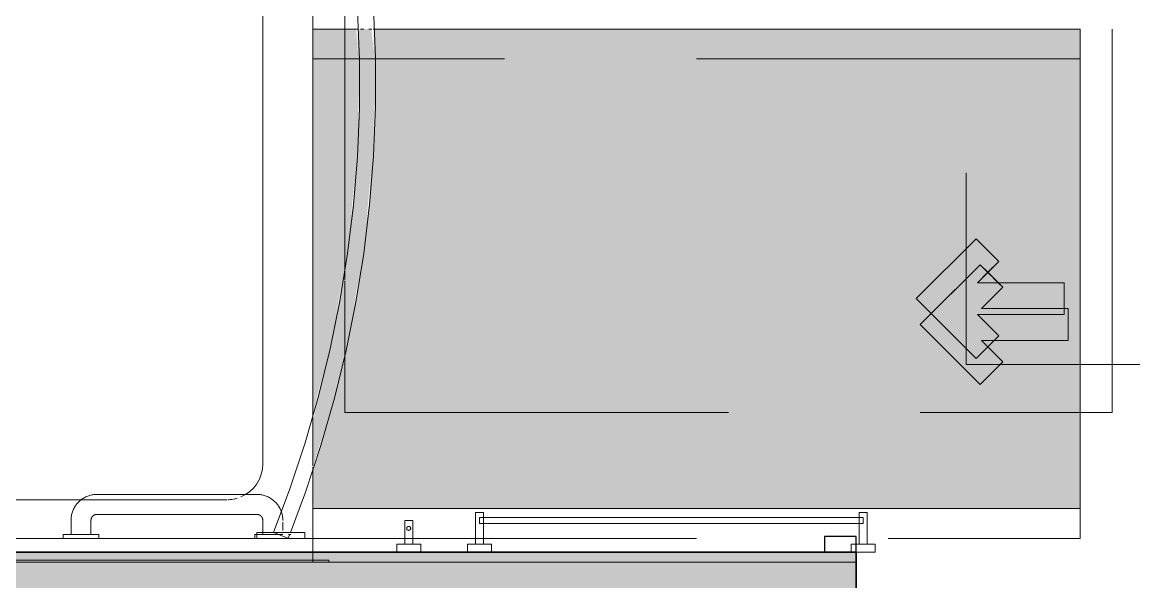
# Model space of a CAD drawing. Header units: inches. Extents: x 6 to 8416, y -388 to 6104.
# Drawn here: x 7717.6 to 7787.1, y 1294.2 to 1329.2 of the extents above; entities that cross this region are included whole.
import ezdxf

# ---------------------------------------------------------------- set-up
doc = ezdxf.new("R2010")
doc.units = ezdxf.units.IN
doc.header["$MEASUREMENT"] = 0
doc.linetypes.add('Dash 1_16_', pattern=[48, 24, -24])
doc.linetypes.add('Hidden 1_16_', pattern=[36, 24, -12])
for name, color, linetype, lineweight in [('A-DOOR', 31, 'Continuous', 18), ('A-DOOR-FRAM', 31, 'Continuous', 25), ('A-GENM', 13, 'Continuous', 18), ('A-WALL', 113, 'Continuous', 25), ('A-WALL-PATT', 111, 'Continuous', 35), ('I-WALL', 2, 'Continuous', 25), ('P-SANR-FIXT', 6, 'Continuous', 18), ('Q-SPCQ', 91, 'Continuous', 18)]:
    doc.layers.add(name, color=color, linetype=linetype, lineweight=lineweight)

# ---------------------------------------------------------------- blocks, each defined once
blk = doc.blocks.new('z Nested-Clearance-Plumbing-AM - Clearance-2258215-LEVEL 3 - PLAN Copy 1 Copy 1')
at = {"layer": 'A-GENM', "linetype": 'Hidden 1_16_', "lineweight": 9}
for p, q in [((15, 48), (-15, 48)), ((15, 0), (15, 48))]:
    blk.add_line(p, q, dxfattribs=at)
blk = doc.blocks.new('Unit-Single-Flush-ICC ADA-AM - 36_ x 84_-NR _U-BA _ BATH_-6492505-LEVEL 3 - PLAN Copy 1 Copy 1')
at = {"layer": 'A-DOOR'}
for p, q in [((-8.693, 26.593), (-7.456, 27.831)), ((18, 2.375), (-7.456, 27.831)), ((16.763, 1.138), (-8.693, 26.593)), ((16.763, 1.138), (18, 2.375))]:
    blk.add_line(p, q, dxfattribs=at)
at = {"layer": 'A-DOOR', "lineweight": 9}
blk.add_arc((18, 2.375), 36, 135, 180, dxfattribs=at)
at = {"layer": 'A-DOOR-FRAM'}
for p, q in [((-18, 3.375), (-20, 3.375)), ((-20, 3.375), (-20, 2.375)), ((-18, 2.375), (-18, 3.375)), ((20, 3.375), (18, 3.375)), ((18, 3.375), (18, 2.375)), ((20, 2.375), (20, 3.375)), ((-20, 2.375), (-18, 2.375)), ((18, 2.375), (20, 2.375)), ((-18, -2.375), (-20, -2.375)), ((-20, -2.375), (-20, -3.375)), ((-18, -3.375), (-18, -2.375)), ((20, -2.375), (18, -2.375)), ((18, -2.375), (18, -3.375)), ((20, -3.375), (20, -2.375)), ((-20, -3.375), (-18, -3.375)), ((18, -3.375), (20, -3.375))]:
    blk.add_line(p, q, dxfattribs=at)
at = {"layer": 'A-DOOR-FRAM', "lineweight": 18}
for p, q in [((-18, 3.375), (-20, 3.375)), ((-20, 3.375), (-20, 2.375)), ((-18, 3.375), (-18, 2.375)), ((20, 3.375), (18, 3.375)), ((18, 3.375), (18, 2.375)), ((20, 3.375), (20, 2.375)), ((-20, 2.375), (-18, 2.375)), ((18, 2.375), (20, 2.375)), ((-20, -3.375), (-20, -2.375)), ((-18, -2.375), (-20, -2.375)), ((-18, -3.375), (-18, -2.375)), ((18, -3.375), (18, -2.375)), ((20, -2.375), (18, -2.375)), ((20, -3.375), (20, -2.375)), ((-20, -3.375), (-18, -3.375)), ((18, -3.375), (20, -3.375))]:
    blk.add_line(p, q, dxfattribs=at)
blk = doc.blocks.new('GM BA Shower-Unit-Tub-Prefab-ICC ADA-AM - ICC Type B_ Option A Forward_ 60_W x 32_D-2224287-LEVEL 3 - PLAN Copy 1 Copy 1')
at = {"layer": 'A-GENM'}
blk.add_line((59.375, 32), (60, 32), dxfattribs=at)
blk = doc.blocks.new('PL BA Toilet-Unit-Two Piece-ICC ADA-AM - ICC Type B_ Side Approach_ Swing Up Bar-2223808-LEVEL 3 - PLAN Copy 1 Copy 1')
at = {"layer": 'A-GENM', "linetype": 'Hidden 1_16_', "lineweight": 9}
for p, q in [((0, -47.172), (0, -23.578)), ((48, -56), (48, -24)), ((0, -47.704), (0, -47.172)), ((39.75, -46.75), (36, -50.5)), ((36.687, -49.812), (39.75, -46.75)), ((41.164, -48.164), (39.75, -46.75)), ((39.75, -46.75), (40.227, -47.227)), ((40.227, -47.227), (40.875, -47.875)), ((0, -52.423), (0, -47.763)), ((40.875, -47.875), (41.164, -48.164)), ((39.828, -49.5), (41.164, -48.164)), ((41.164, -48.164), (39.828, -49.5)), ((36, -50.5), (36.687, -49.812)), ((45.25, -49.5), (39.828, -49.5)), ((39.828, -49.5), (45, -49.5)), ((45, -49.5), (45.25, -49.5)), ((45.25, -51.5), (45.25, -49.5)), ((45.25, -49.5), (45.25, -51.5)), ((36, -50.5), (39.75, -54.25)), ((39.75, -54.25), (36, -50.5)), ((41.164, -52.836), (39.828, -51.5)), ((39.828, -51.5), (45.25, -51.5)), ((40.625, -51.5), (39.828, -51.5)), ((39.828, -51.5), (40.227, -51.898)), ((40.227, -51.898), (41.164, -52.836)), ((45.25, -51.5), (40.625, -51.5)), ((0, -56), (0, -52.474)), ((39.75, -54.25), (41.164, -52.836)), ((41.164, -52.836), (39.75, -54.25)), ((0, -56), (48, -56))]:
    blk.add_line(p, q, dxfattribs=at)
blk = doc.blocks.new('GM Clearance-Rect-AM - 30_ x 48_  - A117 2017 Existing _ Type B _ A117 2009 _ CBC-V152-LEVEL 3 - PLAN Copy 1 Copy 1')
at = {"layer": 'A-GENM', "linetype": 'Hidden 1_16_', "lineweight": 9, "transparency": 33554560}
h = blk.add_hatch(color=256, dxfattribs=at)
h.paths.add_polyline_path([(15, 48), (-15, 48), (-15, 3.805), (-9.48, 3.852), (-4.127, 3.521), (1.711, 2.722), (7.275, 1.493), (11.863, 0.219), (12.753, 0), (15, 0.051), (15, 31.349)])
h.paths.add_polyline_path([(9.1, 0), (3.967, 1.272), (-1.674, 2.235), (-7.311, 2.769), (-12.492, 2.9), (-15, 2.715), (-15, 0), (8.705, 0)])
blk.add_hatch(color=256, dxfattribs=at).paths.add_polyline_path([(12.422, 0), (8.635, 1.162), (3.583, 2.363), (-1.388, 3.209), (-7.671, 3.783), (-12.669, 3.893), (-15, 3.673), (-15, 2.805), (-9.95, 2.869), (-4.179, 2.522), (2.085, 1.633), (7.716, 0.376), (9.685, 0), (12.341, 0)])
at = {"layer": 'A-GENM', "linetype": 'Hidden 1_16_', "lineweight": 9}
for p, q in [((15, 48), (-15, 48)), ((-15, 48), (-15, 3.771)), ((15, 48), (-15, 48)), ((-15, 48), (-15, 3.771)), ((-15, 3.771), (-15, 48)), ((-15, 48), (15, 48)), ((15, 0), (15, 48)), ((15, 0), (15, 48)), ((15, 48), (15, 0)), ((-15, 3.702), (-15, 3.498)), ((-15, 3.702), (-15, 3.498)), ((-15, 3.498), (-15, 3.702)), ((-15, 3.199), (-15, 2.989)), ((-15, 3.199), (-15, 2.989)), ((-15, 2.989), (-15, 3.199)), ((-15, 2.805), (-15, 0)), ((-15, 2.805), (-15, 0)), ((-15, 0), (-15, 2.805)), ((-15, 0), (9.1, 0)), ((-15, 0), (9.1, 0)), ((9.1, 0), (-15, 0)), ((9.1, 0), (9.523, 0)), ((9.1, 0), (9.523, 0)), ((9.523, 0), (9.1, 0)), ((9.575, 0), (12.341, 0)), ((9.575, 0), (12.341, 0)), ((12.341, 0), (9.575, 0)), ((12.422, 0), (15, 0)), ((12.422, 0), (15, 0)), ((15, 0), (12.422, 0))]:
    blk.add_line(p, q, dxfattribs=at)
blk = doc.blocks.new('SE BA Towel Bar-AM - 2_-0_ W x 2 1_2_ D_ 48_ AFF-V154-LEVEL 3 - PLAN Copy 1 Copy 1')
at = {"layer": 'Q-SPCQ'}
for p, q in [((-12.25, 2.5), (-12.25, 0.5)), ((-12.25, 2.5), (-12, 2.5)), ((-12.217, 2.5), (-12, 2.5)), ((-12, 2.5), (-11.783, 2.5)), ((-12, 2.5), (-11.75, 2.5)), ((12, 2.187), (-12, 2.187)), ((-12, 2.187), (-12, 2.181)), ((-12, 2.187), (-12, 1.812)), ((-12, 2.181), (-12, 2.162)), ((-12, 2.162), (-12, 2.133)), ((-12, 2.133), (-12, 2.094)), ((-12, 2.094), (-12, 2.049)), ((-11.75, 0.5), (-11.75, 2.5)), ((11.75, 2.5), (11.75, 0.5)), ((11.75, 2.5), (12, 2.5)), ((11.783, 2.5), (12, 2.5)), ((12, 2.5), (12.217, 2.5)), ((12, 2.5), (12.25, 2.5)), ((12, 1.812), (12, 2.187)), ((12, 2.181), (12, 2.187)), ((12, 2.162), (12, 2.181)), ((12, 2.133), (12, 2.162)), ((12, 2.094), (12, 2.133)), ((12, 2.049), (12, 2.094)), ((12.25, 0.5), (12.25, 2.5)), ((-12, 2.049), (-12, 2)), ((-12, 2), (-12, 1.951)), ((-12, 1.951), (-12, 1.906)), ((-12, 1.906), (-12, 1.867)), ((-12, 1.867), (-12, 1.838)), ((-12, 1.838), (-12, 1.819)), ((-12, 1.819), (-12, 1.812)), ((-12, 1.812), (12, 1.812)), ((12, 2), (12, 2.049)), ((12, 1.951), (12, 2)), ((12, 1.906), (12, 1.951)), ((12, 1.867), (12, 1.906)), ((12, 1.838), (12, 1.867)), ((12, 1.819), (12, 1.838)), ((12, 1.812), (12, 1.819)), ((-12.75, 0.5), (-12.75, 0)), ((-12, 0.5), (-12.75, 0.5)), ((-12, 0.5), (-12.25, 0.5)), ((-12, 0.5), (-12.236, 0.5)), ((-12, 0.5), (-12.217, 0.5)), ((-11.783, 0.5), (-12, 0.5)), ((-11.75, 0.5), (-12, 0.5)), ((-11.764, 0.5), (-12, 0.5)), ((-11.25, 0.5), (-12, 0.5)), ((-11.25, 0), (-11.25, 0.5)), ((11.25, 0.5), (11.25, 0)), ((11.47, 0.5), (11.25, 0.5)), ((12, 0.5), (11.25, 0.5)), ((11.764, 0.5), (11.56, 0.5)), ((12, 0.5), (11.75, 0.5)), ((12, 0.5), (11.764, 0.5)), ((12, 0.5), (11.783, 0.5)), ((12.217, 0.5), (12, 0.5)), ((12.25, 0.5), (12, 0.5)), ((12.236, 0.5), (12, 0.5)), ((12.75, 0.5), (12, 0.5)), ((12.75, 0), (12.75, 0.5)), ((-12.53, 0), (-12.75, 0)), ((-12, 0), (-12.75, 0)), ((-12, 0), (-12.53, 0)), ((-11.47, 0), (-12, 0)), ((-11.25, 0), (-12, 0)), ((-11.25, 0), (-11.47, 0)), ((11.47, 0), (11.25, 0)), ((12, 0), (11.25, 0)), ((12, 0), (11.56, 0)), ((12.75, 0), (12, 0))]:
    blk.add_line(p, q, dxfattribs=at)
blk = doc.blocks.new('z Nested-Shower Surround-Tub-Prefab - Variable-V156-LEVEL 3 - PLAN Copy 1 Copy 1')
at = {"layer": 'A-GENM', "lineweight": 9}
for p, q in [((60, 33), (59.875, 33)), ((59.875, 33), (59.875, 0.125)), ((59.875, 32), (59.875, 33)), ((59.875, 33), (60, 33)), ((60, 0), (60, 33)), ((60, 33), (60, 32)), ((59.875, 29.646), (59.875, 32)), ((60, 32), (60, 0.625)), ((59.875, 0.625), (59.875, 29.606))]:
    blk.add_line(p, q, dxfattribs=at)
at = {"layer": 'A-GENM'}
for p, q in [((9.275, 32), (26.625, 32)), ((26.625, 32), (50.725, 32)), ((50.725, 32), (51.148, 32)), ((51.2, 32), (53.966, 32)), ((54.047, 32), (56.625, 32)), ((56.625, 32), (58.5, 32)), ((58.5, 32), (58.5, 30.75)), ((60, 32), (58.5, 32)), ((58.5, 32), (58.5, 30.75)), ((58.5, 30.75), (58.5, 32)), ((58.5, 32), (59.375, 32)), ((59.375, 32), (59.7, 32)), ((59.918, 32), (60, 32)), ((60, 0), (60, 32)), ((60, 32), (60, 0.625)), ((58.5, 30.75), (58.5, 29.612)), ((58.5, 30.75), (58.5, 29.612)), ((58.5, 29.612), (58.5, 30.75)), ((58.5, 29.606), (58.5, 29.25)), ((58.5, 29.606), (58.5, 29.25)), ((58.5, 29.25), (58.5, 29.606)), ((58.5, 29.25), (58.5, 3.75)), ((58.5, 29.25), (58.5, 3.75)), ((58.5, 3.75), (58.5, 29.25)), ((53.839, 28.873), (6.409, 28.873)), ((56.089, 18.5), (56.089, 26.623)), ((56.089, 6.712), (56.089, 18.5))]:
    blk.add_line(p, q, dxfattribs=at)
for start, end in [(23.01288, 90), (10.6675, 16.57426), (1.82866, 9.29916)]:
    blk.add_arc((53.839, 26.623), 2.25, start, end, dxfattribs=at)
blk = doc.blocks.new('z Nested-Shower Grab Bars - Variable-V157-LEVEL 3 - PLAN Copy 1 Copy 1')
at = {"layer": 'A-GENM', "linetype": 'Dash 1_16_', "lineweight": 9}
for p, q in [((55.364, 28.543), (55.303, 28.521)), ((55.426, 28.562), (55.364, 28.543)), ((55.489, 28.578), (55.426, 28.562)), ((55.552, 28.593), (55.489, 28.578)), ((55.616, 28.604), (55.552, 28.593)), ((55.68, 28.613), (55.616, 28.604)), ((55.745, 28.62), (55.68, 28.613)), ((55.81, 28.624), (55.745, 28.62)), ((55.875, 28.625), (55.81, 28.624)), ((56.516, 28.625), (55.998, 28.625)), ((56.75, 29.125), (56.75, 29.087)), ((56.75, 29.125), (56.75, 29.087)), ((56.75, 29.087), (56.75, 28.974)), ((56.75, 29.087), (56.75, 28.974)), ((56.75, 28.604), (56.75, 28.625)), ((56.75, 28.604), (56.75, 28.625)), ((56.75, 28.541), (56.75, 28.604)), ((56.75, 28.541), (56.75, 28.604)), ((56.75, 28.162), (56.75, 28.541)), ((56.75, 28.313), (56.75, 28.541)), ((57, 28.974), (57, 29.125)), ((57, 29.087), (57, 29.125)), ((57, 28.974), (57, 29.087)), ((57, 28.563), (57, 28.795)), ((57, 28.563), (57, 28.795)), ((56.75, 28.162), (56.75, 28.313)), ((56.75, 28), (56.75, 28.162)), ((56.75, 28), (56.75, 28.162)), ((56.75, 28.108), (56.75, 28)), ((56.75, 28.108), (56.75, 28)), ((56.75, 27.838), (56.75, 28)), ((56.75, 27.838), (56.75, 28)), ((56.75, 27.688), (56.75, 27.838)), ((56.75, 27.688), (56.75, 27.838)), ((57, 28.113), (57, 28.503)), ((57, 28.113), (57, 28.503)), ((57, 28), (57, 28.108)), ((57, 28), (57, 28.108)), ((57, 27.749), (57, 28)), ((57, 27.749), (57, 28)), ((55.875, 27.375), (56.75, 27.375)), ((56.75, 27.709), (56.75, 26.875)), ((56.75, 27.375), (56.75, 27.688)), ((56.75, 27.375), (56.75, 27.688)), ((56.75, 27.687), (56.75, 26.875)), ((57, 27.438), (57, 27.709)), ((57, 27.438), (57, 27.709)), ((57, 27.205), (57, 27.438)), ((57, 27.205), (57, 27.438)), ((57, 27.026), (57, 27.205)), ((57, 27.026), (57, 27.205)), ((54.25, 27), (54.25, 17)), ((55.5, 17), (55.5, 27)), ((56.75, 26.875), (57, 26.875)), ((57, 26.913), (57, 27.026)), ((57, 26.913), (57, 27.026)), ((57, 26.875), (57, 26.913)), ((57, 26.875), (57, 26.913)), ((57, 17.125), (56.75, 17.125)), ((56.75, 17.125), (56.75, 16.313)), ((56.75, 17.125), (56.75, 14.875)), ((57, 17.087), (57, 17.125)), ((57, 17.087), (57, 17.125)), ((57, 16.974), (57, 17.087)), ((57, 16.974), (57, 17.087)), ((57, 16.795), (57, 16.974)), ((57, 16.795), (57, 16.974)), ((57, 16.563), (57, 16.795)), ((57, 16.563), (57, 16.795)), ((56.75, 16.625), (55.875, 16.625)), ((56.75, 16.313), (56.75, 16.625)), ((56.75, 15.375), (56.75, 16.625)), ((56.75, 16.162), (56.75, 16.313)), ((56.75, 16), (56.75, 16.162)), ((56.75, 15.838), (56.75, 16)), ((57, 16.291), (57, 16.563)), ((57, 16.291), (57, 16.563)), ((57, 16), (57, 16.291)), ((57, 16), (57, 16.291)), ((57, 15.709), (57, 16)), ((57, 15.709), (57, 16)), ((55.875, 15.375), (56.75, 15.375)), ((56.75, 15.688), (56.75, 15.838)), ((56.75, 15.375), (56.75, 15.688)), ((56.75, 15.687), (56.75, 14.875)), ((57, 15.438), (57, 15.709)), ((57, 15.438), (57, 15.709)), ((57, 15.205), (57, 15.438)), ((57, 15.205), (57, 15.438)), ((56.75, 14.875), (57, 14.875)), ((57, 15.026), (57, 15.205)), ((57, 15.026), (57, 15.205)), ((57, 14.913), (57, 15.026)), ((57, 14.913), (57, 15.026)), ((57, 14.875), (57, 14.913)), ((57, 14.875), (57, 14.913))]:
    blk.add_line(p, q, dxfattribs=at)
at = {"layer": 'A-GENM', "linetype": 'Dash 1_16_', "lineweight": 9, "flags": 128}
for points in [[(55.303, 28.521), (55.242, 28.497), (55.183, 28.47), (55.125, 28.441), (55.068, 28.41), (55.012, 28.377), (54.957, 28.341), (54.905, 28.303), (54.853, 28.264), (54.803, 28.222), (54.756, 28.178), (54.709, 28.132), (54.665, 28.085), (54.623, 28.035), (54.582, 27.984), (54.544, 27.932), (54.508, 27.878), (54.474, 27.823), (54.442, 27.766), (54.412, 27.708), (54.385, 27.649), (54.36, 27.589), (54.338, 27.528), (54.318, 27.466), (54.301, 27.403), (54.286, 27.34), (54.274, 27.276), (54.264, 27.212), (54.257, 27.147), (54.252, 27.083), (54.25, 27.018), (54.25, 27)], [(55.5, 27), (55.5, 27.015), (55.501, 27.03), (55.503, 27.045), (55.505, 27.06), (55.507, 27.075), (55.511, 27.089), (55.515, 27.104), (55.519, 27.118), (55.524, 27.132), (55.53, 27.146), (55.536, 27.16), (55.542, 27.173), (55.55, 27.186), (55.557, 27.199), (55.565, 27.212), (55.574, 27.224), (55.583, 27.236), (55.593, 27.247), (55.603, 27.258), (55.614, 27.269), (55.625, 27.279), (55.636, 27.289), (55.648, 27.298), (55.66, 27.307), (55.672, 27.316), (55.685, 27.323), (55.698, 27.331), (55.712, 27.338), (55.725, 27.344), (55.739, 27.35), (55.753, 27.355), (55.767, 27.359), (55.782, 27.363), (55.797, 27.367), (55.811, 27.37), (55.826, 27.372), (55.841, 27.373), (55.856, 27.375), (55.871, 27.375), (55.875, 27.375)], [(54.25, 17), (54.251, 16.935), (54.255, 16.87), (54.262, 16.805), (54.271, 16.741), (54.282, 16.677), (54.297, 16.614), (54.313, 16.551), (54.332, 16.489), (54.354, 16.428), (54.378, 16.367), (54.405, 16.308), (54.434, 16.25), (54.465, 16.193), (54.498, 16.137), (54.534, 16.082), (54.572, 16.03), (54.611, 15.978), (54.653, 15.928), (54.697, 15.881), (54.743, 15.834), (54.79, 15.79), (54.84, 15.748), (54.891, 15.707), (54.943, 15.669), (54.997, 15.633), (55.052, 15.599), (55.109, 15.567), (55.167, 15.537), (55.226, 15.51), (55.286, 15.485), (55.347, 15.463), (55.409, 15.443), (55.472, 15.426), (55.535, 15.411), (55.599, 15.399), (55.663, 15.389), (55.728, 15.382), (55.792, 15.377), (55.857, 15.375), (55.875, 15.375)], [(55.875, 16.625), (55.86, 16.625), (55.845, 16.626), (55.83, 16.628), (55.815, 16.63), (55.8, 16.632), (55.786, 16.636), (55.771, 16.64), (55.757, 16.644), (55.743, 16.649), (55.729, 16.655), (55.715, 16.661), (55.702, 16.667), (55.689, 16.675), (55.676, 16.682), (55.663, 16.69), (55.651, 16.699), (55.639, 16.708), (55.628, 16.718), (55.617, 16.728), (55.606, 16.739), (55.596, 16.75), (55.586, 16.761), (55.577, 16.773), (55.568, 16.785), (55.559, 16.797), (55.552, 16.81), (55.544, 16.823), (55.537, 16.837), (55.531, 16.85), (55.525, 16.864), (55.52, 16.878), (55.516, 16.892), (55.512, 16.907), (55.508, 16.922), (55.505, 16.936), (55.503, 16.951), (55.502, 16.966), (55.5, 16.981), (55.5, 16.996), (55.5, 17)]]:
    blk.add_lwpolyline(points, dxfattribs=at)
blk = doc.blocks.new('z Nested-Clearance-Shower-AM - Tub_Shower - ICC Type B - Option A_ Forward-2223806-LEVEL 3 - PLAN Copy 1 Copy 1')
at = {"layer": 'A-GENM', "linetype": 'Hidden 1_16_', "lineweight": 9}
for p, q in [((30, 48), (0, 48)), ((0, 48), (0, 0)), ((30, 0), (30, 48)), ((16, 47), (14, 47)), ((14, 47), (14, 41.578)), ((14, 42.875), (14, 47)), ((14, 47), (15.625, 47)), ((15.625, 47), (16, 47)), ((16, 41.578), (16, 47)), ((16, 47), (16, 41.578)), ((12.664, 42.914), (11.25, 41.5)), ((11.25, 41.5), (12.664, 42.914)), ((14, 41.578), (12.664, 42.914)), ((12.664, 42.914), (13.352, 42.227)), ((14, 41.578), (14, 42.875)), ((17.336, 42.914), (16, 41.578)), ((16, 41.578), (17.336, 42.914)), ((18.75, 41.5), (17.336, 42.914)), ((17.336, 42.914), (17.625, 42.625)), ((17.625, 42.625), (18.023, 42.227)), ((13.352, 42.227), (14, 41.578)), ((18.023, 42.227), (18.75, 41.5)), ((11.25, 41.5), (15, 37.75)), ((15, 37.75), (11.25, 41.5)), ((15, 37.75), (18.75, 41.5)), ((18.75, 41.5), (15.937, 38.688)), ((15.937, 38.688), (15, 37.75)), ((0, 0), (30, 0))]:
    blk.add_line(p, q, dxfattribs=at)
blk = doc.blocks.new('SE BA Shower Curtain Rod-AM - 1_ Dia__ 76_ AFF-V158-LEVEL 3 - PLAN Copy 1 Copy 1')
at = {"layer": 'Q-SPCQ'}
for p, q in [((57, 1.5), (56.625, 1.5)), ((56.625, 1.5), (56.625, 0.75)), ((56.625, 1.5), (56.625, -1.5)), ((57, -1.5), (57, 1.5)), ((57, 0.75), (57, 1.5)), ((57, 0.388), (57, 0.75)), ((56.72, -0.232), (56.812, 0)), ((56.765, -0.12), (56.812, 0)), ((56.998, 0.464), (56.786, 0.544)), ((56.812, 0), (56.905, 0.232)), ((56.812, 0), (56.86, 0.12)), ((56.86, 0.12), (56.905, 0.232)), ((56.905, 0.232), (56.973, 0.402)), ((56.905, 0.232), (56.943, 0.328)), ((56.943, 0.328), (56.973, 0.402)), ((56.973, 0.402), (56.991, 0.449)), ((56.973, 0.402), (56.991, 0.449)), ((56.991, 0.449), (56.998, 0.464)), ((56.991, 0.449), (56.998, 0.464)), ((57, 0), (57, 0.388)), ((56.625, -0.388), (56.625, -0.394)), ((56.625, -0.394), (56.625, -0.75)), ((56.627, -0.464), (56.634, -0.449)), ((56.627, -0.464), (56.634, -0.449)), ((56.634, -0.449), (56.652, -0.402)), ((56.634, -0.449), (56.652, -0.402)), ((56.652, -0.402), (56.72, -0.232)), ((56.652, -0.402), (56.682, -0.328)), ((56.682, -0.328), (56.72, -0.232)), ((56.72, -0.232), (56.765, -0.12)), ((57, -0.388), (57, 0)), ((57, -0.394), (57, -0.388)), ((57, -0.75), (57, -0.394)), ((56.625, -0.75), (56.625, -1.5)), ((57, -1.5), (57, -0.75)), ((56.625, -1.5), (57, -1.5))]:
    blk.add_line(p, q, dxfattribs=at)
at = {"layer": 'Q-SPCQ', "flags": 128}
for points in [[(56.625, 0.604), (54.115, 1.547), (51.191, 2.513), (48.231, 3.362), (45.239, 4.091), (42.221, 4.7), (39.18, 5.189), (36.123, 5.555), (33.053, 5.798), (29.976, 5.919), (26.897, 5.916), (23.82, 5.791), (20.75, 5.542), (17.694, 5.171), (14.654, 4.678), (11.636, 4.063), (8.646, 3.329), (5.687, 2.475), (2.765, 1.504), (0.375, 0.605)], [(0.375, -0.464), (3.218, 0.604), (6.104, 1.558), (9.026, 2.395), (11.978, 3.115), (14.958, 3.716), (17.959, 4.198), (20.976, 4.56), (24.006, 4.8), (27.043, 4.919), (30.083, 4.916), (33.119, 4.792), (36.149, 4.547), (39.166, 4.181), (42.166, 3.694), (45.144, 3.088), (48.096, 2.363), (51.016, 1.52), (53.901, 0.562), (56.625, -0.464)]]:
    blk.add_lwpolyline(points, dxfattribs=at)
blk = doc.blocks.new('SE BA Robe Hook-AM - Robe Hook-2223851-LEVEL 3 - PLAN Copy 1 Copy 1')
at = {"layer": 'Q-SPCQ'}
for p, q in [((-0.25, 2), (-0.25, 0.5)), ((-0.25, 2), (0, 2)), ((-0.217, 2), (0, 2)), ((0, 2), (0.217, 2)), ((0, 2), (0.25, 2)), ((0.25, 0.5), (0.25, 2)), ((-0.75, 0.5), (-0.75, 0)), ((0, 0.5), (-0.75, 0.5)), ((0, 0.5), (-0.25, 0.5)), ((0, 0.5), (-0.236, 0.5)), ((0, 0.5), (-0.217, 0.5)), ((0.217, 0.5), (0, 0.5)), ((0.25, 0.5), (0, 0.5)), ((0.236, 0.5), (0, 0.5)), ((0.75, 0.5), (0, 0.5)), ((0.75, 0), (0.75, 0.5)), ((0, 0), (-0.75, 0)), ((0.75, 0), (0, 0))]:
    blk.add_line(p, q, dxfattribs=at)
for start, end in [(360, 180), (165, 180), (180, 360), (180, 195), (150, 165), (195, 210), (135, 150), (210, 240), (105, 135), (240, 255), (90, 105), (75, 90), (60, 75), (285, 300), (45, 60), (300, 315), (30, 45), (315, 330), (15, 30), (330, 345), (0, 15), (345, 0), (255, 270), (270, 285)]:
    blk.add_arc((0, 1.5), 0.125, start, end, dxfattribs=at)

msp = doc.modelspace()

# ---------------------------------------------------------------- hatches: boundary and pattern name
at = {"layer": 'A-WALL-PATT', "lineweight": 25, "transparency": 33554560}
h = msp.add_hatch(color=10, dxfattribs=at)
h.paths.add_polyline_path([(7838.54033733, 1295.43577679), (7838.54033733, 1296.06077679), (7813.29033733, 1296.06077679), (7813.29033733, 1295.43577679)])
h.paths.add_polyline_path([(7805.79033733, 1295.43577679), (7809.79033733, 1295.43577679), (7809.79033733, 1296.06077679), (7805.79033733, 1296.06077679)])
h.paths.add_polyline_path([(7769.79033733, 1295.43577679), (7769.79033733, 1296.06077679), (7704.41533733, 1296.06077679), (7704.41533733, 1295.43577679), (7750.26803685, 1295.43577679)])
at = {"layer": 'I-WALL', "transparency": 33554560}
h = msp.add_hatch(color=10, dxfattribs=at)
h.paths.add_polyline_path([(7842.04033733, 1291.93577679), (7842.04033733, 1295.43577679), (7805.79033733, 1295.43577679), (7805.79033733, 1291.93577679)])
h.paths.add_polyline_path([(7769.79033733, 1291.93577679), (7769.79033733, 1295.43577679), (7703.79033733, 1295.43577679), (7703.79033733, 1291.93577679), (7752.54033733, 1291.93577679)])

# ---------------------------------------------------------------- linework, layer by layer
at = {"layer": 'A-WALL', "lineweight": 9}
msp.add_line((7703.79033733, 1295.43577679), (7769.79033733, 1295.43577679), dxfattribs=at)
at = {"layer": 'I-WALL', "lineweight": 35}
for p, q in [((7769.79033733, 1296.06077679), (7704.41533733, 1296.06077679)), ((7769.79033733, 1291.31077679), (7769.79033733, 1296.06077679))]:
    msp.add_line(p, q, dxfattribs=at)

# ---------------------------------------------------------------- block references
at = {"layer": 'A-DOOR', "rotation": 180}
msp.add_blockref('Unit-Single-Flush-ICC ADA-AM - 36_ x 84_-NR _U-BA _ BATH_-6492505-LEVEL 3 - PLAN Copy 1 Copy 1', (7787.79033733, 1293.68577679), dxfattribs=at)
at = {"layer": 'A-GENM', "lineweight": 9, "rotation": 269.999999999998}
msp.add_blockref('z Nested-Shower Surround-Tub-Prefab - Variable-V156-LEVEL 3 - PLAN Copy 1 Copy 1', (7703.79033733, 1355.43577679), dxfattribs=at)
at = {"layer": 'A-GENM', "rotation": 269.999999999998}
msp.add_blockref('GM BA Shower-Unit-Tub-Prefab-ICC ADA-AM - ICC Type B_ Option A Forward_ 60_W x 32_D-2224287-LEVEL 3 - PLAN Copy 1 Copy 1', (7703.79033733, 1355.43577679), dxfattribs=at)
at = {"layer": 'A-GENM', "linetype": 'Hidden 1_16_', "lineweight": 9}
for name, p, rotation in [('z Nested-Clearance-Plumbing-AM - Clearance-2258215-LEVEL 3 - PLAN Copy 1 Copy 1', (7791.66533733, 1355.81077679), 180), ('GM Clearance-Rect-AM - 30_ x 48_  - A117 2017 Existing _ Type B _ A117 2009 _ CBC-V152-LEVEL 3 - PLAN Copy 1 Copy 1', (7735.79033733, 1313.81077679), 269.9999999999976), ('z Nested-Clearance-Shower-AM - Tub_Shower - ICC Type B - Option A_ Forward-2223806-LEVEL 3 - PLAN Copy 1 Copy 1', (7735.79033733, 1326.93577679), 269.999999999998)]:
    msp.add_blockref(name, p, dxfattribs=dict(at, rotation=rotation))
at = {"layer": 'A-GENM', "linetype": 'Dash 1_16_', "lineweight": 9, "rotation": 269.999999999998}
msp.add_blockref('z Nested-Shower Grab Bars - Variable-V157-LEVEL 3 - PLAN Copy 1 Copy 1', (7705.29033733, 1353.93577679), dxfattribs=at)
at = {"layer": 'P-SANR-FIXT'}
msp.add_blockref('PL BA Toilet-Unit-Two Piece-ICC ADA-AM - ICC Type B_ Side Approach_ Swing Up Bar-2223808-LEVEL 3 - PLAN Copy 1 Copy 1', (7737.79033733, 1360.81077679), dxfattribs=at)
at = {"layer": 'Q-SPCQ', "rotation": 269.999999999998}
msp.add_blockref('SE BA Shower Curtain Rod-AM - 1_ Dia__ 76_ AFF-V158-LEVEL 3 - PLAN Copy 1 Copy 1', (7733.79033733, 1353.93577679), dxfattribs=at)
at = {"layer": 'Q-SPCQ'}
for name, p in [('SE BA Towel Bar-AM - 2_-0_ W x 2 1_2_ D_ 48_ AFF-V154-LEVEL 3 - PLAN Copy 1 Copy 1', (7758.21318096, 1296.06077679)), ('SE BA Robe Hook-AM - Robe Hook-2223851-LEVEL 3 - PLAN Copy 1 Copy 1', (7741.79033733, 1296.06077679))]:
    msp.add_blockref(name, p, dxfattribs=at)

doc.saveas('drawing.dxf')
